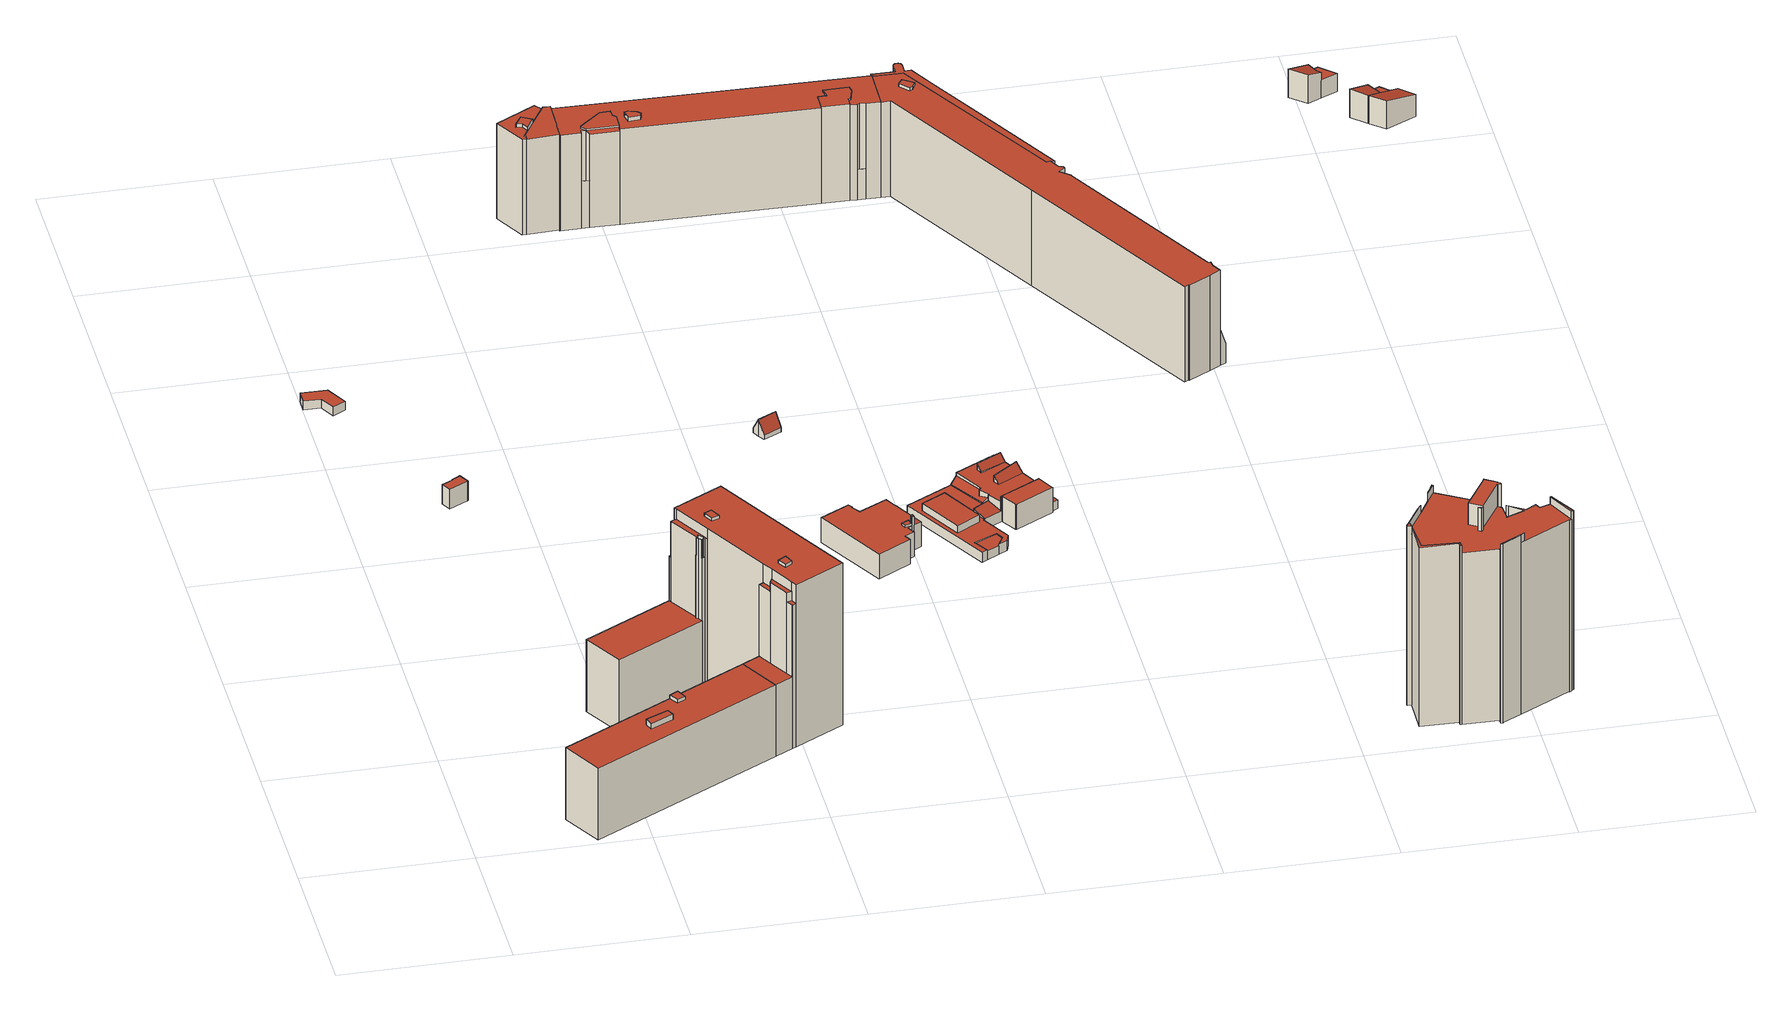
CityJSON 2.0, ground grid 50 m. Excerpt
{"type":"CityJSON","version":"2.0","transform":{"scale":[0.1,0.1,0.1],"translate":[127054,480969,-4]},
"CityObjects":{
"building1":{"type":"Building","attributes":{"b3_dak_type":"multiple horizontal","b3_h_dak_50p":21.14,"b3_h_dak_70p":21.17,"b3_h_dak_max":23.92,"b3_h_dak_min":2.59,"b3_h_maaiveld":-2.42,"b3_kas_warenhuis":false,"b3_mutatie_ahn3_ahn4":false,"b3_reconstructie_onvolledig":false,"b3_rmse_lod12":0.955,"b3_rmse_lod13":0.955,"b3_rmse_lod22":0.91,"b3_val3dity_lod12":"[]","b3_val3dity_lod13":"[]","b3_val3dity_lod22":"[]","b3_volume_lod12":21014.69,"b3_volume_lod13":21014.69,"b3_volume_lod22":21038.77,"geconstateerd":false,"oorspronkelijkbouwjaar":2011,"status":"Pand in gebruik"},"children":["building1-1"]},
"building1-1":{"type":"BuildingPart","parents":["building1"],"geometry":[{"type":"Solid","lod":"2.2","boundaries":[[[[0,1,2,3,4,5]],[[6,4,3,7]],[[8,9,7,10]],[[10,7,3,2,11,12]],[[13,0,5,14]],[[11,2,1,15]],[[14,5,4,6]],[[15,1,0,13]],[[16,17,18,19]],[[20,21,17,16]],[[22,23,9,8]],[[12,11,23,22]],[[19,18,24,25]],[[25,24,21,20]],[[12,22,8,10]],[[23,11,15,13,14,6,7,9],[21,24,18,17]],[[25,20,16,19]]]],"semantics":{"surfaces":[{"type":"GroundSurface"},{"type":"WallSurface","on_footprint_edge":true},{"type":"WallSurface","on_footprint_edge":false},{"type":"RoofSurface"}],"values":[[0,1,2,1,1,1,1,1,2,2,2,2,2,2,3,3,3]]}}]},
"building2":{"type":"Building","attributes":{"b3_dak_type":"multiple horizontal","b3_h_dak_50p":-0.07,"b3_h_dak_70p":-0.06,"b3_h_dak_max":1.06,"b3_h_dak_min":-0.3,"b3_h_maaiveld":-2.87,"b3_kas_warenhuis":false,"b3_mutatie_ahn3_ahn4":false,"b3_reconstructie_onvolledig":false,"b3_rmse_lod12":0.176,"b3_rmse_lod13":0.176,"b3_rmse_lod22":0.177,"b3_val3dity_lod12":"[]","b3_val3dity_lod13":"[]","b3_val3dity_lod22":"[]","b3_volume_lod12":160.03,"b3_volume_lod13":160.03,"b3_volume_lod22":159.19,"geconstateerd":false,"oorspronkelijkbouwjaar":1969,"status":"Pand in gebruik"},"children":["building2-1"]},
"building2-1":{"type":"BuildingPart","parents":["building2"],"geometry":[{"type":"Solid","lod":"2.2","boundaries":[[[[26,27,28,29,30,31]],[[32,27,26,33]],[[34,30,29,35]],[[36,31,30,34]],[[35,29,28,37]],[[37,28,27,32]],[[33,26,31,36]],[[33,36,34,35,37,32]]]],"semantics":{"surfaces":[{"type":"GroundSurface"},{"type":"WallSurface","on_footprint_edge":true},{"type":"RoofSurface"}],"values":[[0,1,1,1,1,1,1,2]]}}]},
"building3":{"type":"Building","attributes":{"b3_dak_type":"multiple horizontal","b3_h_dak_50p":3.38,"b3_h_dak_70p":3.4,"b3_h_dak_max":3.69,"b3_h_dak_min":3.23,"b3_h_maaiveld":-2.96,"b3_kas_warenhuis":false,"b3_mutatie_ahn3_ahn4":false,"b3_reconstructie_onvolledig":false,"b3_rmse_lod12":0.0637,"b3_rmse_lod13":0.0637,"b3_rmse_lod22":0.0627,"b3_val3dity_lod12":"[]","b3_val3dity_lod13":"[]","b3_val3dity_lod22":"[]","b3_volume_lod12":138.71,"b3_volume_lod13":138.71,"b3_volume_lod22":138.71,"geconstateerd":false,"oorspronkelijkbouwjaar":1969,"status":"Pand in gebruik"},"children":["building3-1"]},
"building3-1":{"type":"BuildingPart","parents":["building3"],"geometry":[{"type":"Solid","lod":"2.2","boundaries":[[[[38,39,40,41,42,43,44,45,46,47,48]],[[49,46,45,50]],[[51,47,46,49]],[[52,41,40,53]],[[54,48,47,51]],[[50,45,44,55]],[[55,44,43,56]],[[56,43,42,57]],[[57,42,41,52]],[[58,39,38,59]],[[53,40,39,58]],[[59,38,48,54]],[[59,54,51,49,50,55,56,57,52,53,58]]]],"semantics":{"surfaces":[{"type":"GroundSurface"},{"type":"WallSurface","on_footprint_edge":true},{"type":"RoofSurface"}],"values":[[0,1,1,1,1,1,1,1,1,1,1,1,2]]}}]},
"building4":{"type":"Building","attributes":{"b3_dak_type":"multiple horizontal","b3_h_dak_50p":50.72,"b3_h_dak_70p":50.76,"b3_h_dak_max":52.12,"b3_h_dak_min":2.66,"b3_h_maaiveld":-2.46,"b3_kas_warenhuis":false,"b3_mutatie_ahn3_ahn4":false,"b3_reconstructie_onvolledig":false,"b3_rmse_lod12":18.08,"b3_rmse_lod13":1.54,"b3_rmse_lod22":1.47,"b3_val3dity_lod12":"[]","b3_val3dity_lod13":"[303]","b3_val3dity_lod22":"[303]","b3_volume_lod12":75238.72,"b3_volume_lod13":60312.25,"b3_volume_lod22":60269.36,"geconstateerd":false,"oorspronkelijkbouwjaar":2011,"status":"Pand in gebruik"},"children":["building4-1"]},
"building4-1":{"type":"BuildingPart","parents":["building4"],"geometry":[{"type":"Solid","lod":"2.2","boundaries":[[[[60,61,62,63,64,65,66,67,68,69,70,71,72,73,74,75]],[[76,77,70,69,78]],[[79,80,71,70,77]],[[14,72,71,80]],[[81,64,63,82]],[[83,66,65,84]],[[6,73,72,14]],[[85,74,73,6]],[[86,87,88,89]],[[90,91,80,79]],[[92,93,94,77,76]],[[95,85,96,97]],[[89,88,91,90]],[[98,99,100,101]],[[101,100,102,103]],[[104,105,106,107]],[[108,109,110,111,112]],[[113,68,67,109,108]],[[103,102,114,115]],[[116,75,74,85,95]],[[117,116,118,119,120]],[[84,65,64,81]],[[121,122,123,124,125,126]],[[126,125,124,127,128,129]],[[126,125,130,131]],[[132,133,134,135]],[[136,83,137,138]],[[109,67,66,83,136]],[[111,110,138,139]],[[140,141,142,143]],[[143,142,105,104]],[[107,106,141,140]],[[115,114,99,98]],[[144,145,62,61,146]],[[78,69,68,113]],[[147,60,75,116,117]],[[148,149,123,122]],[[150,151,122,121]],[[151,152,149,148]],[[131,130,153,152,151,150]],[[154,97,96,87,86,155]],[[155,86,94,93]],[[156,157,158,159]],[[160,82,63,62,145]],[[161,162,125,126]],[[129,128,162,161]],[[128,127,82,160]],[[159,158,145,144]],[[150,152,153,130,131]],[[131,130,133,132]],[[119,118,97,154]],[[120,119,93,92]],[[135,134,157,156]],[[112,111,146,163]],[[139,138,137,152,150]],[[163,146,61,60,147]],[[138,110,109,136]],[[107,140,143,104]],[[115,98,101,103]],[[151,148,122]],[[131,150,121,126]],[[87,96,85,6,14,80,91,88]],[[94,86,89,90,79,77]],[[129,161,126]],[[97,118,116,95]],[[93,119,154,155]],[[157,134,133,130,125,162,128,160,145,158]],[[152,137,83,84,81,82,127,124,123,149,152,153]],[[139,150,131,132,135,156,159,144,146,111]],[[163,147,117,120,92,76,78,113,108,112],[100,99,114,102],[141,106,105,142]]]],"semantics":{"surfaces":[{"type":"GroundSurface"},{"type":"WallSurface","on_footprint_edge":true},{"type":"WallSurface","on_footprint_edge":false},{"type":"RoofSurface"}],"values":[[0,1,1,1,1,1,1,1,2,2,2,2,2,2,2,2,2,1,2,1,2,1,2,2,2,2,2,1,2,2,2,2,2,1,1,1,2,2,2,2,2,2,2,1,2,2,2,2,2,2,2,2,2,2,2,1,3,3,3,3,3,3,3,3,3,3,3,3,3,3]]}}]},
"building5":{"type":"Building","attributes":{"b3_dak_type":"multiple horizontal","b3_h_dak_50p":28.44,"b3_h_dak_70p":28.48,"b3_h_dak_max":29.6,"b3_h_dak_min":2.92,"b3_h_maaiveld":-2.86,"b3_kas_warenhuis":false,"b3_mutatie_ahn3_ahn4":false,"b3_reconstructie_onvolledig":false,"b3_rmse_lod12":3.69,"b3_rmse_lod13":1.6,"b3_rmse_lod22":1.54,"b3_val3dity_lod12":"[]","b3_val3dity_lod13":"[]","b3_val3dity_lod22":"[]","b3_volume_lod12":3062.34,"b3_volume_lod13":3006.61,"b3_volume_lod22":3015.24,"geconstateerd":false,"oorspronkelijkbouwjaar":1971,"status":"Pand in gebruik"},"children":["building5-1"]},
"building5-1":{"type":"BuildingPart","parents":["building5"],"geometry":[{"type":"Solid","lod":"2.2","boundaries":[[[[164,165,166,167,168,169,170,171,172,173,174]],[[175,169,168,176]],[[176,168,167,177]],[[178,165,164,179,180]],[[181,178,182,183]],[[184,174,173,185]],[[185,173,172,186]],[[187,186,172,171,188]],[[188,171,170,189]],[[189,170,169,175]],[[180,179,186,187]],[[179,164,174,184]],[[183,182,190,191]],[[191,190,192,193]],[[194,195,166,165,178,181]],[[177,167,166,195]],[[193,192,195,194]],[[179,184,185,186]],[[193,194,181,183,191]],[[195,192,190,182,178,180,187,188,189,175,176,177]]]],"semantics":{"surfaces":[{"type":"GroundSurface"},{"type":"WallSurface","on_footprint_edge":true},{"type":"WallSurface","on_footprint_edge":false},{"type":"RoofSurface"}],"values":[[0,1,1,1,2,1,1,1,1,1,2,1,2,2,1,1,2,3,3,3]]}}]},
"building6":{"type":"Building","attributes":{"b3_dak_type":"multiple horizontal","b3_h_dak_50p":28.45,"b3_h_dak_70p":28.48,"b3_h_dak_max":29.55,"b3_h_dak_min":8.49,"b3_h_maaiveld":-2.9,"b3_kas_warenhuis":false,"b3_mutatie_ahn3_ahn4":false,"b3_reconstructie_onvolledig":false,"b3_rmse_lod12":2.93,"b3_rmse_lod13":2.93,"b3_rmse_lod22":2.92,"b3_val3dity_lod12":"[]","b3_val3dity_lod13":"[]","b3_val3dity_lod22":"[]","b3_volume_lod12":2898.23,"b3_volume_lod13":2898.23,"b3_volume_lod22":2895.22,"geconstateerd":false,"oorspronkelijkbouwjaar":1971,"status":"Pand in gebruik"},"children":["building6-1"]},
"building6-1":{"type":"BuildingPart","parents":["building6"],"geometry":[{"type":"Solid","lod":"2.2","boundaries":[[[[196,197,168,167,174,198,199,200]],[[201,197,196,202]],[[176,168,197,201]],[[203,174,167,177]],[[177,167,168,176]],[[204,198,174,203]],[[205,199,198,204]],[[202,196,200,206]],[[206,200,199,205]],[[206,205,204,203,177,176,201,202]]]],"semantics":{"surfaces":[{"type":"GroundSurface"},{"type":"WallSurface","on_footprint_edge":true},{"type":"RoofSurface"}],"values":[[0,1,1,1,1,1,1,1,1,2]]}}]},
"building7":{"type":"Building","attributes":{"b3_dak_type":"multiple horizontal","b3_h_dak_50p":5.01,"b3_h_dak_70p":5.03,"b3_h_dak_max":8.04,"b3_h_dak_min":-2.99,"b3_h_maaiveld":-3.14,"b3_kas_warenhuis":false,"b3_mutatie_ahn3_ahn4":false,"b3_reconstructie_onvolledig":false,"b3_rmse_lod12":1.35,"b3_rmse_lod13":0.384,"b3_rmse_lod22":0.335,"b3_val3dity_lod12":"[]","b3_val3dity_lod13":"[]","b3_val3dity_lod22":"[]","b3_volume_lod12":3629,"b3_volume_lod13":3448.15,"b3_volume_lod22":3447.66,"geconstateerd":false,"oorspronkelijkbouwjaar":1991,"status":"Pand in gebruik"},"children":["building7-1"]},
"building7-1":{"type":"BuildingPart","parents":["building7"],"geometry":[{"type":"Solid","lod":"2.2","boundaries":[[[[207,208,209,210,211,212,213,214,215,216,217,218,219,220,221,222]],[[223,216,215,224]],[[225,226,227,228]],[[229,221,220,230]],[[231,232,226,225]],[[228,227,233,234]],[[235,217,216,223]],[[224,215,214,236]],[[236,214,213,237]],[[237,213,212,238]],[[239,209,208,240]],[[241,242,243,244]],[[245,246,218,217,235]],[[247,219,218,246]],[[234,233,246,245]],[[248,249,250,251,252]],[[252,251,253,254]],[[255,239,249,248]],[[256,257,210,209,239,255]],[[244,243,258,253]],[[259,260,242,241]],[[251,250,260,259]],[[254,253,258,257,256]],[[261,211,210,257]],[[238,212,211,261]],[[230,220,219,247]],[[262,222,221,229]],[[263,207,222,262]],[[264,263,232,231]],[[240,208,207,263,264]],[[251,259,241,244,253]],[[254,256,255,248,252]],[[232,263,262,229,230,247,246,233,227,226]],[[240,264,231,225,228,234,245,235,223,224,236,237,238,261,257,258,243,242,260,250,249,239]]]],"semantics":{"surfaces":[{"type":"GroundSurface"},{"type":"WallSurface","on_footprint_edge":true},{"type":"WallSurface","on_footprint_edge":false},{"type":"RoofSurface"}],"values":[[0,1,2,1,2,2,1,1,1,1,1,2,1,1,2,2,2,2,1,2,2,2,2,1,1,1,1,1,2,1,3,3,3,3]]}}]},
"building8":{"type":"Building","attributes":{"b3_dak_type":"slanted","b3_h_dak_50p":0.36,"b3_h_dak_70p":1.07,"b3_h_dak_max":2.27,"b3_h_dak_min":-1.7,"b3_h_maaiveld":-3.08,"b3_kas_warenhuis":false,"b3_mutatie_ahn3_ahn4":false,"b3_reconstructie_onvolledig":false,"b3_rmse_lod12":1.3,"b3_rmse_lod13":1.3,"b3_rmse_lod22":0.0391,"b3_val3dity_lod12":"[]","b3_val3dity_lod13":"[]","b3_val3dity_lod22":"[]","b3_volume_lod12":113.88,"b3_volume_lod13":113.88,"b3_volume_lod22":96.72,"geconstateerd":false,"oorspronkelijkbouwjaar":1991,"status":"Pand in gebruik"},"children":["building8-1"]},
"building8-1":{"type":"BuildingPart","parents":["building8"],"geometry":[{"type":"Solid","lod":"2.2","boundaries":[[[[265,266,267,268,269,270]],[[271,272,273,274]],[[275,267,266,273]],[[272,269,268,276]],[[277,270,269,272,271]],[[278,265,270,277]],[[274,273,266,265,278]],[[276,268,267,275]],[[274,278,277,271]],[[276,275,273,272]]]],"semantics":{"surfaces":[{"type":"GroundSurface"},{"type":"WallSurface","on_footprint_edge":false},{"type":"WallSurface","on_footprint_edge":true},{"type":"RoofSurface"}],"values":[[0,1,2,2,2,2,2,2,3,3]]}}]},
"building9":{"type":"Building","attributes":{"b3_dak_type":"slanted","b3_h_dak_50p":2.73,"b3_h_dak_70p":3.58,"b3_h_dak_max":5.51,"b3_h_dak_min":-2.84,"b3_h_maaiveld":-2.94,"b3_kas_warenhuis":false,"b3_mutatie_ahn3_ahn4":false,"b3_reconstructie_onvolledig":false,"b3_rmse_lod12":2.2,"b3_rmse_lod13":1.09,"b3_rmse_lod22":0.184,"b3_val3dity_lod12":"[]","b3_val3dity_lod13":"[]","b3_val3dity_lod22":"[]","b3_volume_lod12":5467.77,"b3_volume_lod13":4829.02,"b3_volume_lod22":4400.71,"geconstateerd":false,"oorspronkelijkbouwjaar":1984,"status":"Pand in gebruik"},"children":["building9-1"]},
"building9-1":{"type":"BuildingPart","parents":["building9"],"geometry":[{"type":"Solid","lod":"2.2","boundaries":[[[[279,280,281,282,283,284,285,286,287,288,289,290,291,292,293,294,295,296,297,298,299,300,301,302,303,304,305]],[[306,293,292,307]],[[308,309,291,290,310]],[[311,312,313,314,315]],[[316,279,305,317]],[[318,285,284,319,320]],[[321,286,285,318,322]],[[323,324,325,326]],[[327,294,293,306]],[[328,329,303,302,330]],[[331,332,333,330,334]],[[335,301,300,336]],[[334,330,302,301,335]],[[337,287,286,321]],[[336,300,299,338]],[[338,299,298,339]],[[340,297,296,312,311]],[[339,298,297,340]],[[341,295,294,327]],[[312,296,295,341]],[[342,283,282,343]],[[344,304,303,329]],[[345,346,329,328]],[[319,284,283,342]],[[317,305,304,344]],[[326,325,347,348]],[[349,350,351,352]],[[343,282,281,350,349]],[[348,347,353,354]],[[355,356,357,358]],[[359,288,287,337,360]],[[361,362,363,364]],[[314,313,309,308]],[[356,289,288,359]],[[360,337,362,361]],[[365,366,367,368]],[[369,370,366,365]],[[320,319,371,372]],[[307,292,291,309]],[[310,290,289,356,355]],[[368,367,373,374,375]],[[376,377,346,345]],[[378,376,333,332]],[[358,357,379]],[[375,374,377,376,378]],[[352,351,380,381]],[[350,281,280,382]],[[354,353,324,323]],[[364,363,359]],[[372,371,373,367]],[[383,382,280,279,316]],[[381,380,384,385]],[[385,384,382,383]],[[322,318,370,369]],[[315,314,332,331]],[[307,309,313,312,341,327,306]],[[333,376,345,328,330]],[[358,379,310,355]],[[354,323,326,348]],[[364,359,360,361]],[[370,318,320,372,367,366]],[[382,384,380,351,350]],[[385,383,316,317,344,329,346,377,374,373,371,319,342,343,349,352,381],[324,353,347,325]],[[315,331,334,335,336,338,339,340,311]],[[332,314,308,310,379,357,356,359,363,362,337,321,322,369,365,368,375,378]]]],"semantics":{"surfaces":[{"type":"GroundSurface"},{"type":"WallSurface","on_footprint_edge":true},{"type":"WallSurface","on_footprint_edge":false},{"type":"RoofSurface"}],"values":[[0,1,1,2,1,1,1,2,1,1,2,1,1,1,1,1,1,1,1,1,1,1,2,1,1,2,2,1,2,2,1,2,2,1,2,2,2,2,1,1,2,2,2,2,2,2,1,2,2,2,1,2,2,2,2,3,3,3,3,3,3,3,3,3,3]]}}]},
"building10":{"type":"Building","attributes":{"b3_dak_type":"slanted","b3_h_dak_50p":28.44,"b3_h_dak_70p":28.48,"b3_h_dak_max":30.06,"b3_h_dak_min":-2.69,"b3_h_maaiveld":-2.9,"b3_kas_warenhuis":false,"b3_mutatie_ahn3_ahn4":false,"b3_reconstructie_onvolledig":false,"b3_rmse_lod12":6.05,"b3_rmse_lod13":2.9,"b3_rmse_lod22":2.76,"b3_val3dity_lod12":"[]","b3_val3dity_lod13":"[]","b3_val3dity_lod22":"[]","b3_volume_lod12":42074.48,"b3_volume_lod13":39690.46,"b3_volume_lod22":39687.04,"geconstateerd":false,"oorspronkelijkbouwjaar":1972,"status":"Pand in gebruik"},"children":["building10-1"]},
"building10-1":{"type":"BuildingPart","parents":["building10"],"geometry":[{"type":"Solid","lod":"2.2","boundaries":[[[[386,387,388,389,390,391,392,393,394,395,199,396,198]],[[397,388,387,398,399]],[[400,401,393,392,402]],[[403,404,394,393,401]],[[405,406,407,408]],[[409,199,395,406,405]],[[406,395,394,404]],[[410,411,401,400]],[[412,413,414,415]],[[415,414,402,416]],[[416,402,392,391,417,418]],[[418,417,419,420]],[[421,422,423,424]],[[417,391,390,425,426]],[[427,428,429,430]],[[426,425,428,427]],[[425,390,389,429]],[[430,429,389,388,397]],[[431,432,433,434]],[[434,433,413,412]],[[435,436,437,438]],[[420,419,436,435]],[[438,437,432,431]],[[439,440,441,442]],[[443,444,445,446]],[[447,448,440,439]],[[411,410,449]],[[450,451,452,453]],[[454,455,396,199,409]],[[456,457,422,421]],[[446,445,458,459]],[[459,458,457,456]],[[453,452,460,461]],[[408,407,462,463]],[[461,460,463,464]],[[442,441,451,450]],[[424,423,444,443]],[[465,449,448,447]],[[463,462,404,403]],[[464,463,449,465]],[[466,386,198,467]],[[467,198,396,455]],[[398,387,386,466]],[[399,398,455,454]],[[425,429,428]],[[438,431,434,412,415,416,418,420,435]],[[424,443,446,459,456,421]],[[463,403,401,411,449]],[[404,462,407,406]],[[464,465,447,439,442,450,453,461]],[[455,398,466,467]],[[399,454,409,405,408,463,460,452,451,441,440,448,449,410,400,402,414,413,433,432,437,436,419,417,426,427,430,397],[444,423,422,457,458,445]]]],"semantics":{"surfaces":[{"type":"GroundSurface"},{"type":"WallSurface","on_footprint_edge":true},{"type":"WallSurface","on_footprint_edge":false},{"type":"RoofSurface"}],"values":[[0,1,1,1,2,1,1,2,2,2,1,2,2,1,2,2,1,1,2,2,2,2,2,2,2,2,2,2,1,2,2,2,2,2,2,2,2,2,2,2,1,1,1,2,3,3,3,3,3,3,3,3]]}}]},
"building11":{"type":"Building","attributes":{"b3_dak_type":"multiple horizontal","b3_h_dak_50p":28.43,"b3_h_dak_70p":28.46,"b3_h_dak_max":29.8,"b3_h_dak_min":-2.67,"b3_h_maaiveld":-2.88,"b3_kas_warenhuis":false,"b3_mutatie_ahn3_ahn4":false,"b3_reconstructie_onvolledig":false,"b3_rmse_lod12":6.1,"b3_rmse_lod13":4.71,"b3_rmse_lod22":3.11,"b3_val3dity_lod12":"[]","b3_val3dity_lod13":"[]","b3_val3dity_lod22":"[]","b3_volume_lod12":63461.89,"b3_volume_lod13":63267.37,"b3_volume_lod22":60575.7,"geconstateerd":false,"oorspronkelijkbouwjaar":1971,"status":"Pand in gebruik"},"children":["building11-1"]},
"building11-1":{"type":"BuildingPart","parents":["building11"],"geometry":[{"type":"Solid","lod":"2.2","boundaries":[[[[468,469,470,471,472,473,474,388,475,476,386,477,478,479,480,481,482,483,484,485,486,487,488,489,490,491,492,493,494,495,496,497,498,499,500,501,502]],[[503,502,501,504]],[[505,495,494,506]],[[507,497,496,508]],[[509,498,497,507]],[[510,492,491,511]],[[512,493,492,510]],[[511,491,490,513]],[[514,489,488,515]],[[513,490,489,514]],[[516,487,486,517]],[[515,488,487,516]],[[517,486,485,518]],[[519,484,483,520]],[[518,485,484,519]],[[520,483,482,521]],[[521,482,481,522]],[[506,494,493,512]],[[522,481,480,523]],[[523,480,479,524]],[[525,478,477,526]],[[526,477,386,527]],[[524,479,478,525]],[[528,474,473,529]],[[530,388,474,528]],[[531,469,468,532,533]],[[533,532,534,535]],[[536,476,475,537]],[[538,539,540,537,541]],[[542,536,540,539]],[[529,473,472,543]],[[544,471,470,545]],[[545,470,469,531]],[[543,472,471,544]],[[532,468,502,503]],[[546,547,548,549,550]],[[527,386,476,536,542]],[[508,496,495,505]],[[551,552,553,554]],[[555,556,557,558]],[[559,500,499,560]],[[535,534,561,562]],[[562,561,563,564]],[[565,566,560,567]],[[554,553,566,565,568]],[[569,559,570,557]],[[558,557,570,552,551]],[[571,572,573,574]],[[574,573,575,576]],[[541,537,475,388,530]],[[577,504,501,500,559,569]],[[578,579,539,538]],[[568,565,580,581]],[[567,560,499,498,509]],[[550,549,556,555]],[[564,563,547,546]],[[549,548,504,577]],[[576,575,582,583]],[[583,582,584,585]],[[585,584,572,571]],[[581,580,579,578]],[[540,536,537]],[[552,570,559,560,566,553]],[[549,577,569,557,556]],[[581,578,538,541,530,528,529,543,544,545,531,533,535,562,564,546,550,555,558,551,554,568],[573,572,584,582,575]],[[504,548,547,563,561,534,532,503]],[[585,571,574,576,583]],[[579,580,565,567,509,507,508,505,506,512,510,511,513,514,515,516,517,518,519,520,521,522,523,524,525,526,527,542,539]]]],"semantics":{"surfaces":[{"type":"GroundSurface"},{"type":"WallSurface","on_footprint_edge":true},{"type":"WallSurface","on_footprint_edge":false},{"type":"RoofSurface"}],"values":[[0,1,1,1,1,1,1,1,1,1,1,1,1,1,1,1,1,1,1,1,1,1,1,1,1,1,2,1,2,2,1,1,1,1,1,2,1,1,2,2,1,2,2,2,2,2,2,2,2,1,1,2,2,1,2,2,2,2,2,2,2,3,3,3,3,3,3,3]]}}]},
"building12":{"type":"Building","attributes":{"b3_dak_type":"multiple horizontal","b3_h_dak_50p":1.71,"b3_h_dak_70p":1.72,"b3_h_dak_max":1.82,"b3_h_dak_min":1.44,"b3_h_maaiveld":-2.56,"b3_kas_warenhuis":false,"b3_mutatie_ahn3_ahn4":false,"b3_reconstructie_onvolledig":false,"b3_rmse_lod12":0.0327,"b3_rmse_lod13":0.0327,"b3_rmse_lod22":0.0303,"b3_val3dity_lod12":"[]","b3_val3dity_lod13":"[]","b3_val3dity_lod22":"[]","b3_volume_lod12":151.28,"b3_volume_lod13":151.28,"b3_volume_lod22":150.84,"geconstateerd":false,"oorspronkelijkbouwjaar":1975,"status":"Pand in gebruik"},"children":["building12-1"]},
"building12-1":{"type":"BuildingPart","parents":["building12"],"geometry":[{"type":"Solid","lod":"2.2","boundaries":[[[[586,587,588,589,590,591]],[[592,586,591,593]],[[594,589,588,595]],[[595,588,587,596]],[[593,591,590,597]],[[597,590,589,594]],[[596,587,586,592]],[[596,592,593,597,594,595]]]],"semantics":{"surfaces":[{"type":"GroundSurface"},{"type":"WallSurface","on_footprint_edge":true},{"type":"RoofSurface"}],"values":[[0,1,1,1,1,1,1,2]]}}]},
"building13":{"type":"Building","attributes":{"b3_dak_type":"multiple horizontal","b3_h_dak_50p":53.99,"b3_h_dak_70p":54.03,"b3_h_dak_max":61.83,"b3_h_dak_min":-2.26,"b3_h_maaiveld":-2.42,"b3_kas_warenhuis":false,"b3_mutatie_ahn3_ahn4":false,"b3_reconstructie_onvolledig":false,"b3_rmse_lod12":6.57,"b3_rmse_lod13":1.8,"b3_rmse_lod22":0.85,"b3_val3dity_lod12":"[]","b3_val3dity_lod13":"[]","b3_val3dity_lod22":"[]","b3_volume_lod12":51802.2,"b3_volume_lod13":51196.94,"b3_volume_lod22":50357.43,"geconstateerd":false,"oorspronkelijkbouwjaar":1975,"status":"Pand in gebruik"},"children":["building13-1"]},
"building13-1":{"type":"BuildingPart","parents":["building13"],"geometry":[{"type":"Solid","lod":"2.2","boundaries":[[[[598,599,600,601,602,603,604,605,606,607,608,609,610,611,612,613,614,615,616,617,618,619,620,621,622,623,624,625,626,627,628,629,630,631,632,633,634,635,636,637,638]],[[639,627,626,640]],[[641,642,640,643]],[[644,607,606,645]],[[646,647,608,607,644]],[[648,611,610,649]],[[650,651,642,641]],[[652,622,621,653]],[[654,655,623,622,652]],[[653,621,620,656]],[[657,619,618,658]],[[656,620,619,657,659]],[[660,661,662,663]],[[663,662,664,665]],[[665,664,661,660]],[[666,658,618,617,667]],[[668,616,615,669]],[[667,617,616,668]],[[670,671,651,650,672]],[[673,612,611,648]],[[674,605,604,675]],[[676,636,635,677,678]],[[679,680,681,682]],[[645,606,605,674]],[[683,601,600,684,685]],[[675,604,603,686]],[[687,638,637,688]],[[688,637,636,676]],[[689,690,598,638,687]],[[691,628,627,639]],[[684,600,599,692]],[[693,630,629,671,670]],[[643,640,626,625,694]],[[685,684,695,696]],[[697,624,623,655]],[[698,699,700,701,702]],[[702,701,655,654]],[[703,704,705,706]],[[671,629,628,691]],[[707,609,608,647]],[[696,695,708,709]],[[709,708,680,679]],[[678,677,710,711]],[[677,635,634,712]],[[682,681,713,647,646]],[[714,613,612,673]],[[715,614,613,714]],[[672,650,716,717]],[[669,615,614,715,718]],[[718,715,719,720,721]],[[722,633,632,723]],[[712,634,633,722]],[[717,716,631,630,693]],[[723,632,631,716]],[[659,657,724,725]],[[726,602,601,683]],[[686,603,602,726]],[[720,719,713,681]],[[694,625,624,697,727]],[[727,697,728,729]],[[730,731,700,699]],[[706,705,699,698]],[[725,724,704,703]],[[721,720,658,666]],[[732,733,731,730]],[[729,728,733,732]],[[649,610,609,707]],[[692,599,598,690]],[[711,710,690,689]],[[665,660,663]],[[671,691,639,640,642,651]],[[717,693,670,672]],[[686,726,683,685,696,709,679,682,646,644,645,674,675]],[[725,703,706,698,702,654,652,653,656,659]],[[721,666,667,668,669,718]],[[733,728,697,655,701,700,731]],[[649,707,647,713,719,715,714,673,648]],[[690,710,677,712,722,723,716,650,641,643,694,727,729,732,730,699,705,704,724,657,658,720,681,680,708,695,684,692],[662,661,664]],[[711,689,687,688,676,678]]]],"semantics":{"surfaces":[{"type":"GroundSurface"},{"type":"WallSurface","on_footprint_edge":true},{"type":"WallSurface","on_footprint_edge":false},{"type":"RoofSurface"}],"values":[[0,1,2,1,1,1,2,1,1,1,1,1,2,2,2,1,1,1,2,1,1,1,2,1,1,1,1,1,1,1,1,1,1,2,1,2,2,2,1,1,2,2,2,1,2,1,1,2,1,2,1,1,1,1,2,1,1,2,1,2,2,2,2,2,2,2,1,1,2,3,3,3,3,3,3,3,3,3,3]]}}]},
"building14":{"type":"Building","attributes":{"b3_dak_type":"multiple horizontal","b3_h_dak_50p":5.8,"b3_h_dak_70p":6.14,"b3_h_dak_max":6.87,"b3_h_dak_min":3.11,"b3_h_maaiveld":-2.6,"b3_kas_warenhuis":false,"b3_mutatie_ahn3_ahn4":false,"b3_reconstructie_onvolledig":false,"b3_rmse_lod12":1.89,"b3_rmse_lod13":1.89,"b3_rmse_lod22":0.395,"b3_val3dity_lod12":"[]","b3_val3dity_lod13":"[]","b3_val3dity_lod22":"[]","b3_volume_lod12":531.12,"b3_volume_lod13":531.12,"b3_volume_lod22":451.92,"geconstateerd":false,"oorspronkelijkbouwjaar":2004,"status":"Pand in gebruik"},"children":["building14-1"]},
"building14-1":{"type":"BuildingPart","parents":["building14"],"geometry":[{"type":"Solid","lod":"2.2","boundaries":[[[[734,735,736,737,738,739]],[[740,737,736,741]],[[742,738,737,740]],[[743,742,744,745]],[[746,734,739,747]],[[741,736,735,748]],[[745,744,748,749]],[[747,739,738,742,743]],[[749,748,735,734,746]],[[748,744,742,740,741]],[[749,746,747,743,745]]]],"semantics":{"surfaces":[{"type":"GroundSurface"},{"type":"WallSurface","on_footprint_edge":true},{"type":"WallSurface","on_footprint_edge":false},{"type":"RoofSurface"}],"values":[[0,1,1,2,1,1,2,1,1,3,3]]}}]},
"building15":{"type":"Building","attributes":{"b3_dak_type":"multiple horizontal","b3_h_dak_50p":5.82,"b3_h_dak_70p":6.13,"b3_h_dak_max":6.89,"b3_h_dak_min":3.09,"b3_h_maaiveld":-2.6,"b3_kas_warenhuis":false,"b3_mutatie_ahn3_ahn4":false,"b3_reconstructie_onvolledig":false,"b3_rmse_lod12":1.92,"b3_rmse_lod13":1.92,"b3_rmse_lod22":0.121,"b3_val3dity_lod12":"[]","b3_val3dity_lod13":"[]","b3_val3dity_lod22":"[]","b3_volume_lod12":506.32,"b3_volume_lod13":506.32,"b3_volume_lod22":426.88,"geconstateerd":false,"oorspronkelijkbouwjaar":2003,"status":"Pand in gebruik"},"children":["building15-1"]},
"building15-1":{"type":"BuildingPart","parents":["building15"],"geometry":[{"type":"Solid","lod":"2.2","boundaries":[[[[750,751,752,753,754,755]],[[756,751,750,757]],[[758,759,757,760]],[[761,754,753,759,758]],[[762,752,751,756]],[[759,753,752,762]],[[760,757,750,755,763]],[[763,755,754,761]],[[759,762,756,757]],[[763,761,758,760]]]],"semantics":{"surfaces":[{"type":"GroundSurface"},{"type":"WallSurface","on_footprint_edge":true},{"type":"WallSurface","on_footprint_edge":false},{"type":"RoofSurface"}],"values":[[0,1,2,1,1,1,1,1,3,3]]}}]},
"building16":{"type":"Building","attributes":{"b3_dak_type":"multiple horizontal","b3_h_dak_50p":5.71,"b3_h_dak_70p":6.11,"b3_h_dak_max":6.9,"b3_h_dak_min":4.55,"b3_h_maaiveld":-2.53,"b3_kas_warenhuis":false,"b3_mutatie_ahn3_ahn4":false,"b3_reconstructie_onvolledig":false,"b3_rmse_lod12":0.676,"b3_rmse_lod13":0.676,"b3_rmse_lod22":0.0374,"b3_val3dity_lod12":"[]","b3_val3dity_lod13":"[]","b3_val3dity_lod22":"[]","b3_volume_lod12":481.13,"b3_volume_lod13":481.13,"b3_volume_lod22":459.63,"geconstateerd":false,"oorspronkelijkbouwjaar":2003,"status":"Pand in gebruik"},"children":["building16-1"]},
"building16-1":{"type":"BuildingPart","parents":["building16"],"geometry":[{"type":"Solid","lod":"2.2","boundaries":[[[[764,765,766,767]],[[768,765,764,769]],[[770,766,765,768]],[[769,764,767,761]],[[761,767,766,770]],[[761,770,768,769]]]],"semantics":{"surfaces":[{"type":"GroundSurface"},{"type":"WallSurface","on_footprint_edge":true},{"type":"RoofSurface"}],"values":[[0,1,1,1,1,2]]}}]}
},
"vertices":[
[347,9,16],[281,130,16],[612,313,16],[638,327,16],[845,442,16],[912,321,16],[845,442,252],[638,327,252],[653,298,263],[653,298,252],[638,327,264],[612,313,252],[612,313,263],[347,9,251],[912,321,251],[281,130,252],[589,230,269],[589,230,251],[522,199,252],[522,199,269],[600,210,268],[600,210,251],[629,286,263],[629,286,252],[531,174,251],[531,174,268],
[79,2350,11],[115,2283,11],[76,2261,11],[52,2306,11],[1,2307,11],[2,2351,11],[115,2283,39],[79,2350,39],[1,2307,40],[52,2306,39],[2,2351,39],[76,2261,40],
[352,1767,10],[350,1766,10],[349,1767,10],[293,1736,10],[278,1765,10],[311,1783,10],[310,1785,10],[333,1797,10],[332,1798,10],[333,1799,10],[334,1799,10],[332,1798,74],[333,1797,74],[333,1799,74],[293,1736,74],[349,1767,74],[334,1799,74],[310,1785,74],[311,1783,74],[278,1765,74],[350,1766,74],[352,1767,74],
[797,686,15],[796,686,15],[791,683,15],[781,678,15],[516,531,15],[449,652,15],[713,798,15],[729,807,15],[878,889,15],[1126,440,15],[978,358,15],[966,351,15],[912,321,15],[845,442,15],[897,471,15],[911,479,15],[978,358,548],[978,358,486],[1126,440,547],[966,351,486],[966,351,251],[516,531,252],[781,678,252],[713,798,251],[449,652,251],[897,471,252],[954,372,486],[954,372,251],[965,354,251],[965,354,486],[965,353,486],[965,353,251],[969,375,548],[969,375,516],[969,375,486],[897,471,487],[920,432,252],[920,432,486],[952,475,558],[952,475,548],[968,449,548],[968,449,558],[988,464,548],[988,464,558],[824,761,558],[824,761,548],[802,750,548],[802,750,558],[729,807,548],[729,807,399],[733,800,398],[733,800,516],[733,800,548],[878,889,547],[976,490,548],[976,490,558],[911,479,487],[911,479,548],[928,449,487],[928,449,516],[928,449,548],[768,696,516],[768,696,457],[768,696,252],[773,691,252],[773,691,457],[773,691,516],[780,680,252],[780,680,457],[780,680,516],[771,696,457],[771,696,516],[772,696,516],[772,696,457],[774,707,457],[774,707,516],[713,798,398],[716,792,251],[716,792,398],[716,792,515],[817,721,558],[817,721,548],[839,730,548],[839,730,558],[791,683,516],[791,683,457],[796,686,516],[797,686,548],[767,698,457],[767,698,252],[770,696,516],[770,696,457],[770,696,252],[771,696,252],[920,432,516],[954,372,516],[788,691,516],[788,691,457],[785,687,457],[785,687,516],[781,678,457],[781,682,516],[781,682,457],[796,686,548],
[859,3188,11],[821,3126,11],[798,3088,11],[783,3063,11],[787,3062,11],[787,3047,11],[774,3047,11],[722,3141,11],[842,3208,11],[852,3214,11],[863,3195,11],[787,3047,324],[787,3062,324],[783,3063,324],[821,3126,324],[859,3188,70],[859,3188,324],[821,3126,335],[790,3144,324],[790,3144,335],[863,3195,70],[852,3214,70],[842,3208,70],[842,3208,325],[722,3141,324],[774,3047,324],[770,3111,324],[770,3111,335],[787,3109,324],[787,3109,335],[798,3088,335],[798,3088,324],
[880,3050,11],[787,3046,11],[884,3194,11],[881,3045,11],[880,3045,11],[787,3046,324],[880,3050,324],[863,3195,325],[884,3194,325],[881,3045,324],[880,3045,324],
[1474,1380,9],[1526,1285,9],[1503,1272,9],[1497,1269,9],[1484,1262,9],[1496,1239,9],[1467,1223,9],[1478,1204,9],[1378,1148,9],[1260,1362,9],[1347,1410,9],[1355,1397,9],[1355,1396,9],[1455,1451,9],[1488,1391,9],[1472,1382,9],[1260,1362,90],[1378,1148,90],[1454,1415,90],[1454,1415,47],[1371,1370,47],[1371,1370,90],[1488,1391,47],[1455,1451,47],[1473,1380,90],[1473,1380,47],[1353,1396,47],[1353,1396,90],[1347,1410,90],[1478,1204,90],[1467,1223,90],[1496,1239,90],[1503,1272,90],[1526,1285,90],[1470,1280,96],[1470,1280,90],[1477,1266,90],[1477,1266,96],[1355,1397,90],[1355,1397,47],[1355,1396,47],[1500,1280,120],[1500,1280,90],[1495,1278,90],[1495,1278,96],[1495,1278,120],[1496,1272,96],[1496,1272,120],[1503,1272,119],[1497,1269,119],[1497,1269,90],[1496,1272,90],[1491,1292,96],[1491,1292,90],[1484,1262,90],[1472,1382,47],[1474,1380,47],[1474,1380,90],
[1245,1971,9],[1256,1950,9],[1267,1930,9],[1213,1901,9],[1203,1921,9],[1192,1942,9],[1203,1921,66],[1203,1921,62],[1256,1950,64],[1256,1950,65],[1267,1930,23],[1213,1901,23],[1192,1942,24],[1245,1971,24],
[1753,1212,11],[1726,1197,11],[1689,1177,11],[1672,1167,11],[1520,1443,11],[1658,1519,11],[1676,1529,11],[1795,1595,11],[1809,1571,11],[1819,1552,11],[1841,1512,11],[1855,1488,11],[1878,1446,11],[1897,1456,11],[1933,1392,11],[1914,1381,11],[1914,1380,11],[1912,1379,11],[1915,1374,11],[1800,1311,11],[1799,1312,11],[1798,1311,11],[1770,1359,11],[1768,1358,11],[1714,1328,11],[1711,1326,11],[1761,1237,11],[1933,1392,39],[1897,1456,39],[1878,1446,76],[1878,1446,38],[1855,1488,76],[1912,1379,93],[1912,1379,38],[1887,1427,38],[1887,1427,76],[1887,1427,93],[1753,1212,44],[1761,1237,44],[1676,1529,67],[1658,1519,44],[1658,1519,45],[1795,1595,76],[1676,1529,76],[1626,1448,68],[1626,1448,44],[1554,1408,44],[1554,1408,68],[1914,1381,38],[1714,1328,46],[1714,1328,44],[1768,1358,46],[1765,1361,93],[1765,1361,76],[1765,1361,47],[1768,1358,93],[1770,1359,93],[1798,1311,93],[1809,1571,76],[1799,1312,93],[1800,1311,93],[1915,1374,93],[1914,1380,38],[1520,1443,44],[1672,1167,44],[1711,1326,44],[1692,1370,57],[1692,1370,44],[1627,1279,44],[1627,1279,67],[1689,1177,44],[1689,1177,40],[1663,1221,41],[1663,1221,44],[1697,1320,44],[1697,1320,67],[1841,1512,101],[1841,1512,76],[1767,1463,76],[1767,1463,96],[1819,1552,76],[1809,1571,98],[1736,1531,98],[1736,1531,76],[1743,1513,76],[1743,1513,79],[1720,1429,76],[1720,1429,56],[1740,1406,64],[1740,1406,76],[1726,1440,76],[1726,1440,68],[1724,1406,44],[1724,1406,48],[1740,1406,44],[1742,1403,44],[1742,1403,76],[1739,1401,58],[1739,1401,44],[1739,1401,76],[1778,1445,76],[1732,1254,41],[1732,1254,44],[1726,1197,40],[1726,1197,44],[1743,1230,41],[1743,1230,44],
[1783,3176,11],[1783,3165,11],[1780,3027,11],[1737,3028,11],[1714,3029,11],[1693,3029,11],[1613,3031,11],[1049,3042,11],[963,3044,11],[939,3044,11],[884,3185,11],[1780,3027,325],[1783,3165,70],[1783,3165,324],[1049,3042,325],[1049,3042,319],[1613,3031,325],[963,3044,318],[963,3044,166],[939,3044,325],[939,3044,167],[941,3055,154],[941,3055,325],[881,3045,325],[1048,3049,325],[1048,3049,323],[1639,3083,329],[1639,3083,325],[1614,3084,325],[1614,3084,329],[1613,3031,328],[1693,3029,325],[1693,3029,329],[1694,3055,325],[1694,3055,329],[1084,3108,338],[1084,3108,325],[1074,3104,325],[1074,3104,338],[1714,3029,111],[1714,3029,325],[1721,3032,325],[1721,3032,107],[1737,3028,111],[1737,3028,325],[1708,3111,331],[1708,3111,325],[1634,3112,324],[1634,3112,330],[1701,3054,329],[1701,3054,325],[1711,3092,325],[1711,3092,330],[1041,3108,330],[1041,3108,325],[1039,3129,324],[1039,3129,330],[1078,3075,338],[1078,3075,325],[1115,3078,325],[1115,3078,337],[1050,3099,330],[1050,3099,325],[1048,3053,325],[1009,3129,329],[1009,3129,324],[944,3073,325],[944,3073,329],[884,3185,324],[884,3185,70],[1109,3099,338],[1109,3099,325],[1118,3090,325],[1118,3090,338],[943,3068,325],[943,3068,329],[954,3055,154],[954,3055,325],[954,3055,329],[1048,3053,330],[1783,3176,71],[884,3194,71],
[2520,2004,11],[2487,1986,11],[2420,1948,11],[2419,1950,11],[2406,1943,11],[2094,2508,11],[1807,3027,11],[1783,3162,11],[1783,3171,11],[1851,3175,11],[1852,3204,11],[1853,3207,11],[1853,3208,11],[1855,3211,11],[1857,3213,11],[1859,3214,11],[1862,3215,11],[1864,3215,11],[1866,3215,11],[1868,3215,11],[1870,3214,11],[1872,3213,11],[1874,3211,11],[1876,3209,11],[1877,3206,11],[1877,3204,11],[1877,3174,11],[1896,3174,11],[1917,3136,11],[1937,3099,11],[2044,2905,11],[2188,2644,11],[2212,2601,11],[2225,2577,11],[2537,2013,11],[2537,2013,76],[2225,2577,76],[1896,3174,321],[1877,3174,321],[1937,3099,321],[1917,3136,321],[2044,2905,321],[1877,3206,321],[1876,3209,321],[1877,3204,321],[1874,3211,321],[1872,3213,321],[1870,3214,321],[1868,3215,321],[1866,3215,321],[1864,3215,321],[1862,3215,321],[1859,3214,321],[1857,3213,321],[1855,3211,321],[1853,3208,321],[1853,3207,321],[1852,3204,321],[1851,3175,321],[1783,3176,322],[1807,3027,324],[2094,2508,324],[1780,3027,324],[2487,1986,324],[2520,2004,129],[2520,2004,325],[2504,2033,129],[2504,2033,325],[1783,3171,70],[1783,3162,70],[1791,3161,324],[1791,3161,322],[1791,3161,70],[1783,3162,324],[1783,3171,322],[2406,1943,324],[2419,1950,324],[2420,1948,324],[2217,2557,324],[2217,2557,125],[2217,2559,120],[2217,2559,292],[2217,2559,324],[2204,2605,325],[2204,2605,70],[2192,2610,70],[2192,2610,324],[2189,2583,324],[2189,2583,293],[2207,2597,291],[2207,2597,325],[2212,2601,70],[2188,2644,70],[2502,2050,111],[2502,2050,325],[2495,2050,129],[2495,2050,325],[2175,2642,321],[2175,2642,70],[2188,2644,321],[2175,2642,324],[2212,2601,290],[2207,2597,70],[1845,3096,334],[1845,3096,324],[1869,3066,324],[1869,3066,334],[1879,3072,324],[1879,3072,334],[2225,2577,290],[1871,3159,324],[1871,3159,321],[2164,2639,321],[2164,2639,324],[1889,3091,324],[1889,3091,334],[1857,3113,324],[1857,3113,334],
[2851,478,14],[2849,477,14],[2850,476,14],[2800,449,14],[2771,502,14],[2822,530,14],[2851,478,57],[2822,530,57],[2800,449,57],[2850,476,57],[2849,477,57],[2771,502,57],
[2902,74,16],[2902,86,16],[2795,88,16],[2791,88,16],[2791,100,16],[2678,102,16],[2680,213,16],[2668,213,16],[2668,221,16],[2670,221,16],[2715,295,16],[2721,305,16],[2733,325,16],[2715,336,16],[2733,367,16],[2751,357,16],[2759,369,16],[2772,390,16],[2771,391,16],[2778,404,16],[2781,402,16],[2906,328,16],[2909,333,16],[2944,312,16],[2943,310,16],[2950,306,16],[2965,297,16],[3015,267,16],[3045,284,16],[3075,301,16],[3084,284,16],[3087,279,16],[3133,196,16],[3126,193,16],[3126,191,16],[3120,188,16],[3119,189,16],[2965,104,16],[2909,73,16],[2909,72,16],[2901,72,16],[3075,301,45],[3045,284,44],[3053,269,580],[3053,269,45],[3045,284,580],[2670,221,604],[2668,221,604],[2715,295,604],[2715,295,45],[2715,336,44],[2733,325,45],[3084,279,580],[3084,279,45],[2943,310,651],[2944,312,651],[2950,306,651],[2950,306,75],[2909,333,651],[2906,328,580],[2781,402,580],[2906,328,651],[2863,189,656],[2863,189,580],[2872,183,580],[2872,183,656],[2877,190,580],[2877,190,656],[2781,402,604],[2778,404,604],[2771,391,604],[2772,390,604],[3087,279,604],[3087,279,45],[3084,279,604],[2733,367,44],[2668,213,604],[2680,213,604],[2909,73,604],[2965,104,580],[2965,104,604],[2679,231,604],[2679,231,580],[2726,309,580],[2726,309,604],[2791,88,604],[2795,88,580],[2795,88,604],[2678,102,604],[2901,72,604],[2909,72,604],[2902,74,604],[2902,74,580],[3084,284,45],[2902,86,580],[3133,196,605],[3015,267,580],[2793,105,580],[2793,105,604],[2965,297,75],[2942,298,651],[2942,298,580],[2942,298,75],[2951,299,75],[2951,299,651],[2879,202,651],[2879,202,580],[2940,298,580],[2940,298,651],[2721,305,45],[2686,112,580],[2686,112,604],[2977,114,580],[2977,114,604],[3119,189,580],[2726,309,45],[2751,357,45],[2759,369,45],[3126,193,580],[3126,193,605],[2759,369,604],[2758,363,45],[2758,363,580],[2758,363,604],[3120,188,580],[3126,191,580],[2842,225,580],[2842,225,651],[2791,100,604],[2965,297,580],[3008,262,74],[3008,262,580],[2951,289,580],[2951,289,75],[2954,239,580],[2954,239,73],
[2982,3285,14],[3044,3316,14],[3074,3330,14],[3120,3287,14],[3070,3262,14],[3029,3242,14],[3120,3287,73],[3074,3330,72],[3070,3262,73],[3070,3262,99],[3058,3275,73],[3058,3275,98],[2982,3285,107],[3029,3242,108],[3044,3316,72],[3044,3316,94],
[3183,3179,14],[3219,3197,14],[3263,3156,14],[3208,3129,14],[3170,3110,14],[3126,3151,14],[3219,3197,73],[3183,3179,73],[3208,3129,99],[3208,3129,73],[3183,3179,96],[3170,3110,107],[3263,3156,73],[3126,3151,107],
[3263,3156,15],[3305,3116,15],[3213,3071,15],[3170,3110,15],[3305,3116,88],[3263,3156,88],[3213,3071,107]
]}
